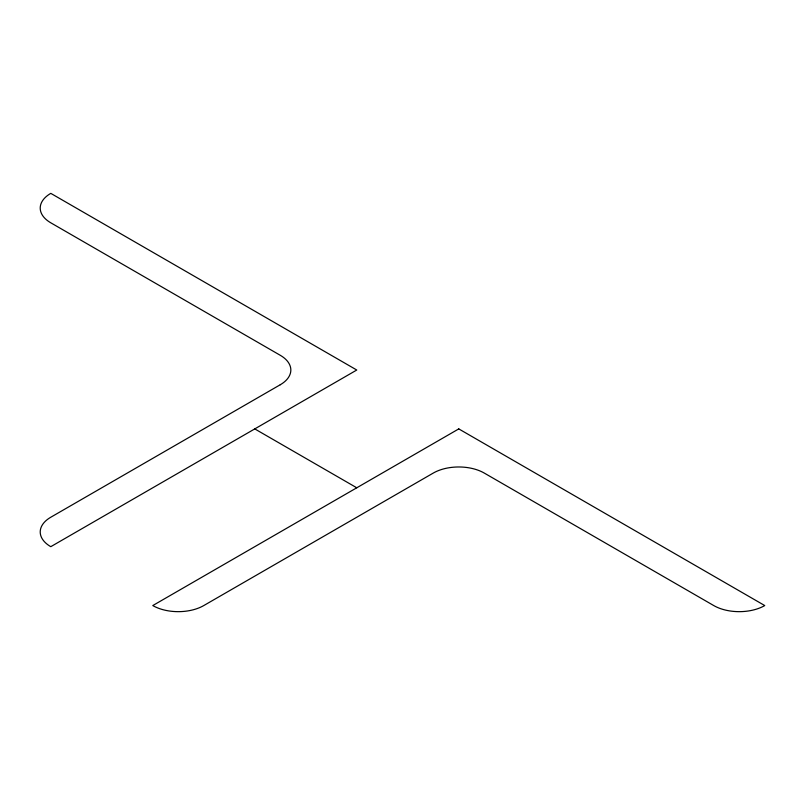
<?xml version="1.0" encoding="UTF-8"?>
<svg xmlns="http://www.w3.org/2000/svg" width="805" height="805" viewBox="0 0 805 805"><rect width="100%" height="100%" fill="white"/><g stroke="black" fill="none" stroke-linecap="round" stroke-linejoin="round"><path stroke-width="1.21" d="M254.772 428.904L356.766 487.79M280.271 384.74L50.785 517.233A36.064 20.819 0 0 0 50.785 546.676L356.766 370.018L50.785 193.361A36.064 20.819 0 0 0 50.785 222.804L280.271 355.297A36.064 20.819 0 0 1 280.271 384.74M458.77 428.904L152.779 605.561A36.064 20.819 0 0 0 203.776 605.561L433.271 473.068A36.064 20.819 0 0 1 484.268 473.068L713.753 605.561A36.064 20.819 0 0 0 764.75 605.561L458.77 428.904"/></g></svg>
